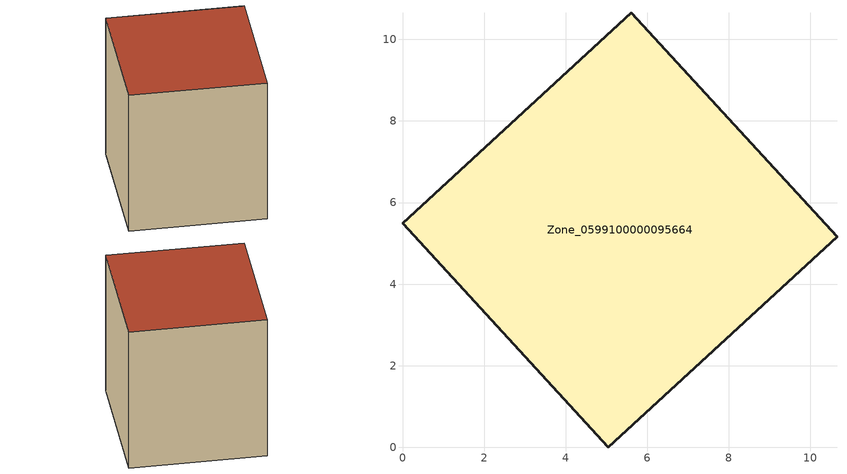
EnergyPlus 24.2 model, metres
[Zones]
Zone_0599100000095664
 floor ground (C_G): 0,5.5 5.6,10.65 10.65,5.16 5.04,0 z0
 wall outside (C_F): 5.6,10.65 0,5.5 5.04,0 10.65,5.16 5.6,10.65 z0:8.6
 roof outside (C_R): 5.04,0 10.65,5.16 5.6,10.65 0,5.5 z8.6
[BUILDING]
Pand.0599100000095664: North Axis=0; Terrain=City; Loads Convergence Tolerance Value=0.04; Temperature Convergence Tolerance Value=0.4; Solar Distribution=FullExterior; Maximum Number of Warmup Days=25; Minimum Number of Warmup Days=1
[Site:Location]
Rotterdam.The.Hague.AP_ZH_NLD Design_Conditions: Latitude=51.96; Longitude=4.45; Time Zone=1; Elevation=-4.5
[SITE:GROUNDTEMPERATURE:BUILDINGSURFACE]
18, 18, 18, 18, 18, 18, 18, 18, 18, 18, 18, 18
[MATERIAL] Thermal Absorptance=0.9; Solar Absorptance=0.7; Visible Absorptance=0.7
Name | Roughness | Thickness | Conductivity | Density | Specific Heat
G.TC.1992-2005 | MediumSmooth | 0.15 | 0.06 | 540 | 1210
F.TC.1992-2005 | Rough | 0.3 | 0.12 | 1920 | 840
R.TC.1992-2005 | MediumRough | 0.2 | 0.08 | 1500 | 1000
[CONSTRUCTION]
C_G: G.TC.1992-2005
C_F: F.TC.1992-2005
C_R: R.TC.1992-2005
[ZONE]
Zone_0599100000095664: Type=1; Multiplier=1; Ceiling Height=Autocalculate; Volume=Autocalculate; Floor Area=autocalculate; Part of Total Floor Area=Yes
[ZONEINFILTRATION:DESIGNFLOWRATE]
Infil_Zone_0599100000095664: Zone or ZoneList or Space or SpaceList=Zone_0599100000095664; Schedule=AlwaysOn; Design Flow Rate Calculation Method=Flow/Area; Flow Rate per Floor Area=0.0015; Constant Term Coefficient=1; Temperature Term Coefficient=0; Velocity Term Coefficient=0; Velocity Squared Term Coefficient=0
[HVACTEMPLATE:ZONE:IDEALLOADSAIRSYSTEM]
Zone_0599100000095664: Maximum Heating Supply Air Temperature=50; Minimum Cooling Supply Air Temperature=13; Maximum Heating Supply Air Humidity Ratio=0.0156; Minimum Cooling Supply Air Humidity Ratio=0.0077; Heating Limit=NoLimit; Cooling Limit=NoLimit; Dehumidification Control Type=ConstantSensibleHeatRatio; Cooling Sensible Heat Ratio=0.7; Dehumidification Setpoint=60; Humidification Control Type=None; Humidification Setpoint=30; Outdoor Air Method=None; Outdoor Air Flow Rate per Person=0.00944; Outdoor Air Flow Rate per Zone Floor Area=0; Outdoor Air Flow Rate per Zone=0; Demand Controlled Ventilation Type=None; Outdoor Air Economizer Type=NoEconomizer; Heat Recovery Type=None; Sensible Heat Recovery Effectiveness=0.7; Latent Heat Recovery Effectiveness=0.65
[ZONECONTROL:THERMOSTAT]
ThermostatControl_Zone_0599100000095664: Zone or ZoneList=Zone_0599100000095664; Control Type Schedule=DualSetpointControlType; Control 1=Thermostat_Zone_0599100000095664; Temperature Difference Between Cutout And Setpoint=0
[THERMOSTATSETPOINT:DUALSETPOINT]
Thermostat_Zone_0599100000095664: Heating Setpoint Temperature Schedule=HeatingSetpoint_Zone_0599100000095664; Cooling Setpoint Temperature Schedule=CoolingSetpoint_Zone_0599100000095664
[SCHEDULE:COMPACT]
HeatingSetpoint_Zone_0599100000095664: Through: 12/31, For: AllDays, Until: 24:00, 21
CoolingSetpoint_Zone_0599100000095664: Through: 12/31, For: AllDays, Until: 24:00, 24
DualSetpointControlType: Through: 12/31, For: AllDays, Until: 24:00, 4
AlwaysOn: Through: 12/31, For: AllDays, Until: 24:00, 1
